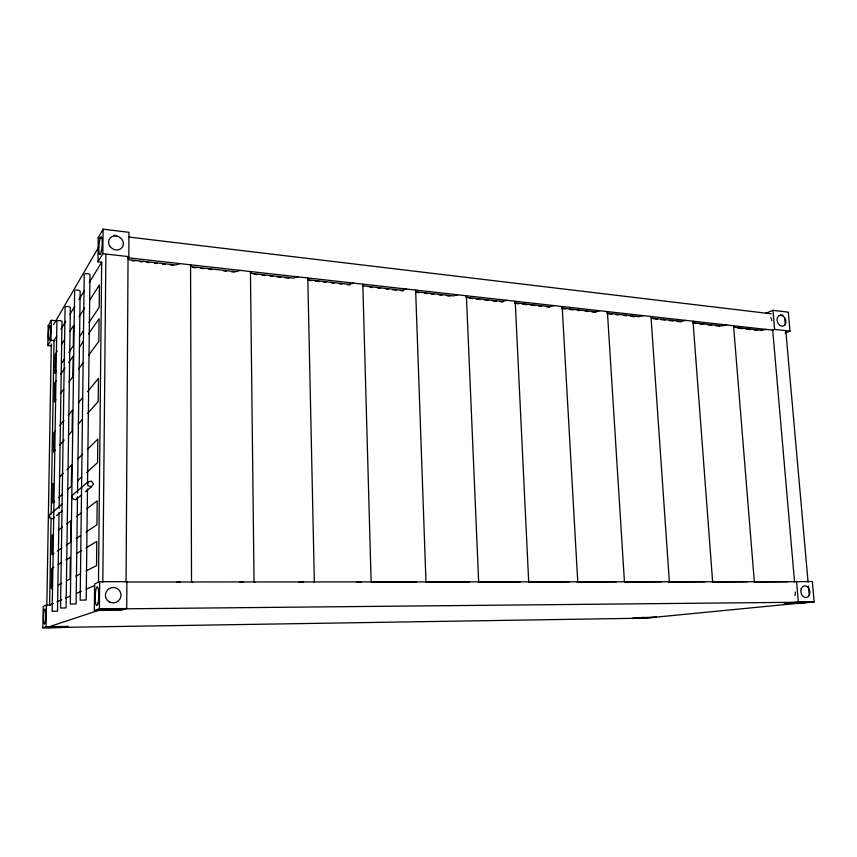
<?xml version="1.0" encoding="UTF-8"?>
<svg xmlns="http://www.w3.org/2000/svg" width="857" height="857" viewBox="0 0 857 857"><rect width="100%" height="100%" fill="white"/><g stroke="black" fill="none" stroke-linecap="round" stroke-linejoin="round"><path stroke-width="1.29" d="M128.047 257.796L126.075 581.999L794.525 581.721L772.703 330.149L128.047 257.796L129.461 259.81L175.599 264.963L179.831 263.602M126.718 608.556L126.879 581.678L99.648 581.689L94.613 583.906L94.334 610.516L121.191 610.238L126.718 608.556L99.391 608.824L94.334 610.516M127.5 258.632L128.818 256.639L128.968 232.311L103.097 229.173L98.234 237.721L97.987 261.835L101.812 262.253M102.829 582.267L105.882 254.422M98.48 582.567L101.662 262.231L89.257 282.617M99.391 608.824L99.648 581.689M97.987 261.835L102.851 253.704L103.097 229.173M77.484 496.985L76.102 603.917L70.317 604.078L74.634 291.112M77.537 492.979L80.162 291.144L78.63 290.159L75.212 290.137M84.222 274.733L80.172 600.157L86.193 599.986L87.478 488.908M87.543 483.552L89.964 274.776L88.4 273.704L84.843 273.672M87.81 482.041L87.768 485.64L91.303 486.872L93.52 484.023L91.367 481.045L87.81 482.041L72.395 495.26L72.352 498.645L75.684 499.781L81.544 494.939M56.894 321.439L52.17 611.309L57.515 611.159L59.047 512.368M59.112 508.362L62.015 321.45L60.558 320.614L57.387 320.604M65.078 307.459L60.526 607.988L63.611 608.02L66.064 607.827L70.381 307.481L68.892 306.57L65.603 306.56M42.85 627.827L46.064 626.746L68.281 626.403L64.746 627.474L42.85 627.827L43.225 606.477L46.439 605.063L50.349 605.031M51.741 345.874L47.799 345.564L48.142 325.842L51.302 320.282L56.616 320.743M46.064 626.746L46.439 605.063M47.799 345.564L50.959 340.283L51.302 320.282M46.846 604.892L51.291 344.171M51.066 518.206L49.62 605.031L53.273 603.457M51.131 514.2L54.023 340.529L56.798 335.987M51.313 588.534L51.645 568.502L53.841 567.173M52.191 534.832L51.87 554.693L54.066 553.226M53.038 483.434L52.716 502.995L54.677 501.238M53.552 324.696L98.759 246.923M60.943 329.152L65.796 321.193M69.953 314.358L74.795 306.399M78.93 299.596L84.436 290.544M57.29 351.081L55.159 354.423L54.848 373.277L56.326 371.092M61.533 344.407L64.371 339.95M70.028 331.059L73.573 325.489L73.284 345.864L68.86 352.441M79.048 316.876L84.661 308.059M89.578 300.336L99.401 284.899L99.176 307.374L89.01 322.489M61.49 363.411L64.436 359.029M79.572 336.522L83.204 331.123M56.176 380.669L54.698 382.8L54.387 401.815L55.919 399.726M60.601 374.273L65.025 367.878M68.721 362.554L73.145 356.158L72.856 376.705L69.01 381.943M79.53 346.924L83.29 341.504M88.55 333.909L99.058 318.729L98.823 341.429L88.71 355.173M738.638 327.792L739.602 326.431M60.547 393.449L63.622 389.26M78.587 368.928L83.258 362.586M76.38 498.892L77.783 497.103M55.555 430.707L53.873 432.753L53.552 452.046L55.319 450.043M59.765 425.565L63.975 420.433M68.185 415.302L72.395 410.171L72.106 431.05L68.571 435.045M78.308 402.961L82.508 397.841M87.543 391.703L98.448 378.408L98.212 401.494L87.735 413.353M59.744 445.051L64.157 440.048M78.126 424.226L82.497 419.287M59.551 476.995L63.268 473.31M66.985 469.636L71.634 465.03L71.345 486.24L67.424 489.765M77.901 458.838L82.647 454.146M87.393 449.454L97.827 439.127L97.591 462.619L86.675 472.443M58.597 497.703L62.518 494.178M77.741 480.477L81.704 476.91M62.218 503.991L49.706 514.714L49.652 517.789L52.684 518.796L54.634 517.189M56.583 515.571L62.432 510.74M85.443 491.714L91.303 486.872M58.415 530.14L62.561 527.012M66.717 523.884L70.863 520.756L70.563 542.299L66.16 545.213M76.369 516.6L81.576 512.679M86.782 508.747L97.195 500.906L96.959 524.805L86.021 532.058M57.365 551.04L61.768 548.126M76.187 538.571L80.558 535.679M58.244 564.538L61.543 562.567M65.946 559.921L70.36 557.286L70.049 579.043L66.535 580.821M77.076 553.258L81.458 550.633M85.839 548.009L96.787 541.453L96.541 565.641L86.171 570.891M58.34 584.977L61.854 583.199M75.802 576.14L80.408 573.804M56.926 601.871L61.79 599.771M65.443 598.186L70.306 596.086M76.423 593.44L81.319 591.319M86.225 589.198L94.795 585.492M765.762 313.287L772.96 310.32L788.301 312.173L789.993 331.123L785.119 332.998M772.211 330.341L774.621 329.399L789.993 331.123M240.142 270.373L235.825 271.68L191.647 266.752L190.565 264.813L191.518 581.967L192.643 582.439M297.936 276.865L293.544 278.118L251.208 273.394L250.426 271.53L254.047 581.946L254.85 582.396M353.352 283.078L348.917 284.299L308.295 279.768L307.792 277.968L314.358 582.364M406.55 289.055L402.062 290.234L363.068 285.874L362.811 284.138L371.135 581.892L416.588 581.871M457.659 294.787L453.128 295.933L415.656 291.744L415.634 290.073L425.983 582.299L469.615 581.849M506.798 300.304L502.234 301.407L466.197 297.39L466.39 295.772L478.656 581.849M554.083 305.606L549.476 306.677L514.8 302.81L515.196 301.246L528.715 582.235L569.402 581.807M599.6 310.716L594.972 311.755L561.581 308.027M643.468 315.644L638.819 316.651L606.627 313.051M685.761 320.389L681.09 321.364L651.352 318.043M726.565 324.964L721.883 325.917L693.238 322.725M761.273 330.309L765.954 329.388M794 581.774L812.329 581.464L814.15 601.925L799.892 603.307L784.23 603.467L798.349 602.075L814.15 601.925M176.96 582.332L180.291 581.978M239.928 582.289L243.313 581.946M298.997 582.374L303.592 581.924M356.641 582.332L361.3 581.903M520.51 581.828L478.399 582.267M616.408 581.796L577.082 582.203L577.757 581.807L562.16 306.517M661.636 581.774L624.914 582.182M705.182 581.753L668.342 582.149M747.143 581.732L712.788 582.128M787.594 581.721L754.289 582.107M50.959 340.283L54.955 340.604M48.142 325.842L50.767 326.067M102.851 253.704L128.818 256.639M733.667 327.235L762.044 330.395M131.849 260.689L134.506 260.989M139.83 261.578L142.487 261.878M146.472 262.317L149.139 262.617M154.453 263.206L157.11 263.506M162.434 264.095L165.09 264.395M170.414 264.984L173.071 265.284M193.029 267.502L195.685 267.802M200.999 268.391L203.666 268.691M208.979 269.28L211.647 269.58M223.613 270.908L226.269 271.208M231.594 271.798L234.25 272.098M254.197 274.315L256.864 274.615M262.178 275.204L264.845 275.504M270.159 276.093L272.815 276.393M276.811 276.832L280.796 277.282M284.792 277.722L288.777 278.171M308.724 280.389L311.391 280.689M315.376 281.128L319.372 281.578M323.357 282.017L326.014 282.317M331.338 282.906L333.994 283.206M339.318 283.796L341.975 284.096M347.299 284.685L349.956 284.985M369.903 287.202L372.57 287.502M377.883 288.091L380.551 288.391M385.864 288.98L388.521 289.28M392.517 289.72L396.502 290.169M400.498 290.609L403.154 290.909M416.459 292.387L419.116 292.687M424.429 293.276L427.097 293.576M431.082 294.015L433.749 294.315M439.063 294.904L441.719 295.204M447.043 295.794L449.7 296.094M469.657 298.311L472.314 298.611M476.299 299.05L480.295 299.5M484.28 299.939L488.276 300.389M492.261 300.828L496.257 301.278M500.242 301.718L502.898 302.018M514.875 303.346L518.86 303.796M522.856 304.235L526.841 304.685M530.826 305.124L534.822 305.574M538.807 306.013L541.474 306.313M546.787 306.902L549.444 307.202M561.421 308.531L565.406 308.981M569.402 309.42L573.387 309.87M577.382 310.309L580.039 310.609M585.363 311.198L588.02 311.498M592.005 311.937L596.001 312.387M607.967 313.716L611.962 314.165M615.947 314.605L618.604 314.905M623.928 315.494L626.585 315.794M630.581 316.233L634.566 316.683M653.184 318.75L657.18 319.2M661.165 319.64L665.15 320.09M669.146 320.529L673.131 320.979M677.126 321.418L681.111 321.868M693.088 323.196L695.745 323.496M699.73 323.935L703.726 324.385M707.711 324.824L711.706 325.274M715.691 325.714L719.687 326.163M738.306 328.231L742.291 328.681M746.286 329.12L750.271 329.57M754.256 330.009L756.924 330.309M114.035 235.3L116.691 235.611M128.636 237.035L771.161 313.801M780.459 314.915L783.105 315.226M98.234 237.721L102.047 238.171M784.669 318.054L785.269 324.728M785.858 331.391L808.076 582.139M808.43 586.145L809.254 595.476M772.96 310.32L774.621 329.399M796.56 581.474L798.349 602.075M733.549 325.756L754.321 581.732M692.992 321.204L712.628 581.753M650.966 316.479L669.371 581.764M607.388 311.594L624.442 581.785M795.285 591.994A7.145 4.938 86.3 0 1 794.932 595.647M770.85 317.604A6.92 4.542 -79.7 0 1 771.761 320.657M102.583 609.027L46.46 627.624L645.824 618.133L809.844 602.15L102.583 609.027M642.268 617.479L632.327 618.465L656.451 617.265L642.268 617.479M45.089 622.771A7.509 1.114 -88.5 0 0 45.303 609.798A7.509 1.114 -88.5 0 0 43.514 616.997A7.509 1.114 -88.5 0 0 45.089 622.771M801.199 588.823A5.913 4.467 78.5 0 0 805.891 597.586A5.913 4.467 78.5 0 0 809.008 588.759A5.913 4.467 78.5 0 0 801.199 588.823M49.995 338.012A7.177 1.028 -86.7 0 0 50.199 326.056A7.177 1.028 -86.7 0 0 48.442 334.916A7.177 1.028 -86.7 0 0 49.995 338.012M777.449 317.593A5.624 4.189 68.4 0 0 781.97 326.174A5.624 4.189 68.4 0 0 785.044 318.461A5.624 4.189 68.4 0 0 777.449 317.593M97.794 603.949A9.384 1.746 -88.6 0 0 97.934 587.752A9.384 1.746 -88.6 0 0 95.234 596.965A9.384 1.746 -88.6 0 0 97.794 603.949M109.267 601.871A7.809 7.681 -25.8 0 0 120.987 595.122A7.809 7.681 -25.8 0 0 109.353 588.513A7.809 7.681 -25.8 0 0 109.267 601.871M101.308 251.455A8.977 1.575 -85.8 0 0 101.437 236.821A8.977 1.575 -85.8 0 0 98.834 248.573A8.977 1.575 -85.8 0 0 101.308 251.455M109.546 245.702A7.659 6.749 33 0 0 122.358 247.17A7.659 6.749 33 0 0 116.006 235.964A7.659 6.749 33 0 0 109.546 245.702"/></g></svg>
